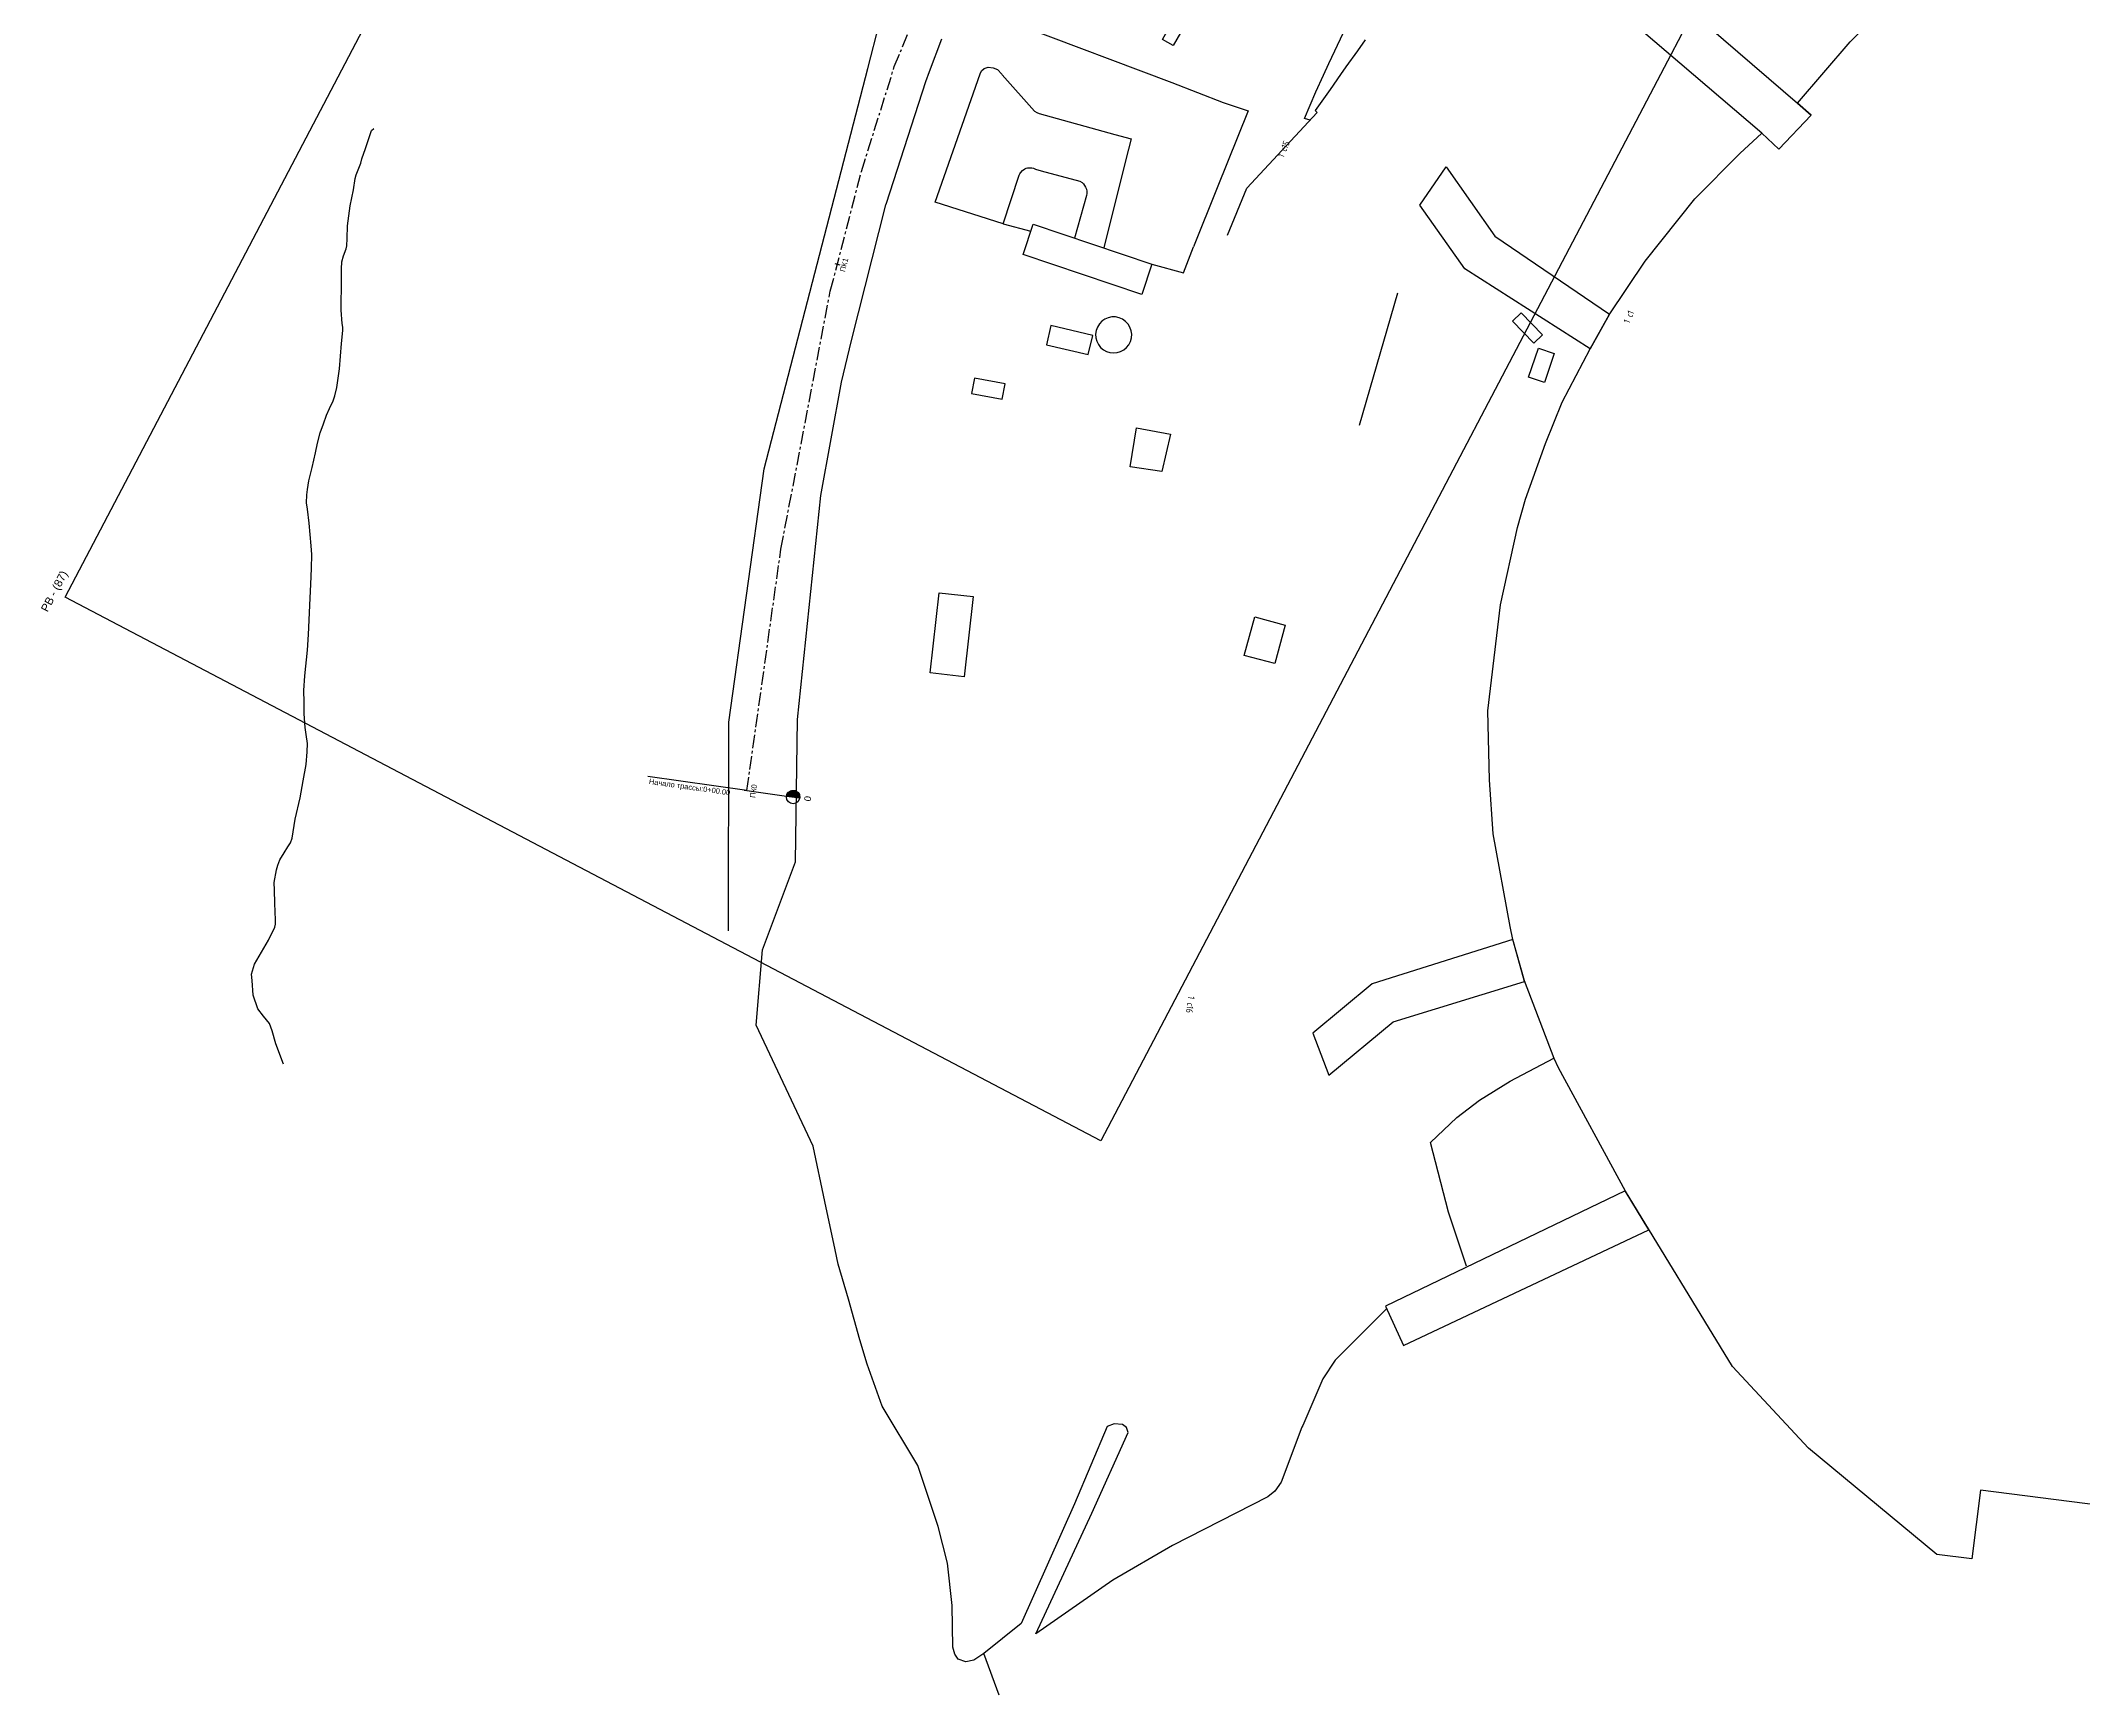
# Model space of a CAD drawing. Header units: metres. Extents: x 344448 to 345503, y 6651479 to 6652258.
# Drawn here: x 344447.8 to 344830.2, y 6651478.6 to 6651788.2 of the extents above; entities that cross this region are included whole.
import ezdxf

# ---------------------------------------------------------------- set-up
doc = ezdxf.new("R2010")
doc.units = ezdxf.units.M
doc.linetypes.add('осеваяX2', pattern=[4, 2.5, -0.5, 0.5, -0.5])
doc.layers.add('C3D-Рамка_вида', color=7, linetype='Continuous', plot=False)
doc.layers.add('C3D-Рамка_вида_метки', color=7, linetype='Continuous', plot=False)
for name, color, linetype in [('petr_building_addresses', 252, 'Continuous'), ('СЛОЙ_03_Здания_и_строения', 252, 'Continuous'), ('СЛОЙ_05_Элементы_зданий', 252, 'Continuous'), ('СЛОЙ_10_Границы_покрытий_', 252, 'Continuous'), ('СЛОЙ_14_Ограждения', 252, 'Continuous')]:
    doc.layers.add(name, color=color, linetype=linetype)
doc.layers.add('Трасса', color=1, linetype='осеваяX2', lineweight=30, plot=False)
doc.layers.add('Трасса.Метки', color=1, linetype='Continuous', lineweight=30, plot=False)
doc.styles.add('Ck_rus', font='isocpeur.ttf', dxfattribs={"width": 0.8, "height": 2.5})

msp = doc.modelspace()

# ---------------------------------------------------------------- linework, layer by layer
at = {"layer": 'C3D-Рамка_вида', "linetype": 'Continuous'}
msp.add_lwpolyline([(344452.35, 6651684.05), (344629.61, 6652021.87), (344823.54, 6651920.12), (344646.28, 6651582.3)], close=True, dxfattribs=at)
at = {"layer": 'СЛОЙ_03_Здания_и_строения', "linetype": 'Continuous'}
for points in [[(344892.5, 6651506.52), (344810.96, 6651516.95), (344809.32, 6651504.08), (344802.77, 6651504.89), (344778.76, 6651524.78), (344764.53, 6651540.06), (344744.49, 6651572.87), (344731.94, 6651596.01), (344731.12, 6651597.71), (344725.6, 6651612.25), (344723.39, 6651620.03), (344722.9, 6651622.44), (344719.7, 6651639.79), (344719.05, 6651649.9), (344718.73, 6651662.79), (344721.08, 6651682.62), (344724.26, 6651697.09), (344725.77, 6651702.42), (344729.49, 6651712.82), (344732.64, 6651720.6), (344737.87, 6651730.56), (344741.42, 6651736.93), (344748.19, 6651746.97), (344757.47, 6651758.63), (344765.91, 6651767.09), (344770.03, 6651770.9), (344773.16, 6651767.94), (344779.26, 6651774.26), (344776.71, 6651776.52), (344786.55, 6651788), (344796.8, 6651798.24)], [(344657.78, 6651788.47), (344660.75, 6651793.68), (344662.78, 6651792.52), (344659.8, 6651787.32), (344657.78, 6651788.47)], [(344633.61, 6651753.89), (344655.83, 6651746.39), (344653.93, 6651740.74), (344631.7, 6651748.24), (344633.61, 6651753.89)], [(344636.07, 6651731.32), (344643.89, 6651729.47), (344644.74, 6651733.08), (344636.92, 6651734.93), (344636.07, 6651731.32)], [(344727.32, 6651731.61), (344723.35, 6651735.72), (344724.98, 6651737.29), (344728.95, 6651733.19), (344727.32, 6651731.61)], [(344726.34, 6651725.26), (344728.2, 6651730.68), (344731.15, 6651729.67), (344729.29, 6651724.25), (344726.34, 6651725.26)], [(344622.06, 6651722.22), (344627.8, 6651721.13), (344628.34, 6651723.99), (344622.61, 6651725.08), (344622.06, 6651722.22)], [(344622.39, 6651684.18), (344620.7, 6651669.17), (344614.3, 6651669.89), (344616, 6651684.9), (344622.39, 6651684.18)], [(344680.78, 6651678.85), (344678.85, 6651671.63), (344673.12, 6651673.17), (344675.06, 6651680.39), (344680.78, 6651678.85)]]:
    msp.add_lwpolyline(points, dxfattribs=at)
at = {"layer": 'СЛОЙ_05_Элементы_зданий', "linetype": 'Continuous'}
for points in [[(344770.03, 6651770.9), (344732.08, 6651803.34), (344737.8, 6651810.03), (344776.71, 6651776.52), (344779.26, 6651774.26), (344773.16, 6651767.94), (344770.03, 6651770.9)], [(344737.87, 6651730.56), (344714.4, 6651745.5), (344705.97, 6651757.46), (344710.89, 6651764.64), (344720.03, 6651751.65), (344741.51, 6651737.07), (344737.87, 6651730.56)], [(344723.37, 6651620.01), (344697.08, 6651611.7), (344685.94, 6651602.48), (344688.97, 6651594.59), (344700.99, 6651604.57), (344725.59, 6651612.16), (344723.37, 6651620.01)], [(344744.39, 6651572.95), (344699.54, 6651551.35), (344702.9, 6651544), (344748.86, 6651565.67), (344744.39, 6651572.95)]]:
    msp.add_lwpolyline(points, dxfattribs=at)
at = {"layer": 'СЛОЙ_10_Границы_покрытий_', "linetype": 'Continuous'}
for p, q in [((344627.98, 6651753.97), (344633.16, 6651752.56)), ((344627.24, 6651478.57), (344624.33, 6651486.35))]:
    msp.add_line(p, q, dxfattribs=at)
for points in [[(344699.74, 6651550.87), (344690.11, 6651541.29), (344687.79, 6651537.8), (344684.08, 6651529.07), (344683.9, 6651528.74), (344680.02, 6651518.45), (344678.83, 6651516.72), (344677.54, 6651515.67), (344659.66, 6651506.59), (344648.5, 6651500.11), (344634.11, 6651490.04), (344644.59, 6651512.63), (344651.38, 6651527.75), (344651.08, 6651528.69), (344650.33, 6651529.24), (344648.78, 6651529.34), (344647.42, 6651528.86), (344641.35, 6651514.37), (344631.33, 6651491.98), (344624.33, 6651486.35), (344622.47, 6651485.14), (344621.01, 6651484.79), (344619.57, 6651485.28), (344618.92, 6651486.25), (344618.57, 6651487.58), (344618.44, 6651495.32), (344617.54, 6651503.3), (344615.84, 6651510.14), (344611.99, 6651521.55), (344605.35, 6651532.64), (344602.5, 6651540.54), (344601.15, 6651545.09), (344599.02, 6651552.68), (344597.1, 6651559.26), (344596.51, 6651561.94), (344594.6, 6651570.99), (344592.43, 6651581.29), (344581.72, 6651603.94), (344582.91, 6651618.06), (344589.12, 6651634.53), (344589.5, 6651661.15), (344593.82, 6651703.12), (344597.74, 6651724.33), (344599.57, 6651732.11), (344606.03, 6651757.53), (344606.12, 6651757.85), (344613.5, 6651780.62), (344614.2, 6651782.47), (344616.48, 6651788.57)], [(344631.04, 6651791.12), (344659.53, 6651780.42), (344669.14, 6651776.66), (344673.83, 6651775.13), (344668.03, 6651760.71), (344663.59, 6651749.63)], [(344685.48, 6651773.36), (344684.42, 6651773.66), (344686.5, 6651778.67), (344687.92, 6651781.77), (344688.92, 6651783.94), (344691.67, 6651789.79)], [(344695.75, 6651788.41), (344694.31, 6651786.36), (344692.14, 6651783.36), (344691.13, 6651781.9), (344689.22, 6651779.07), (344686.4, 6651775.16), (344686.79, 6651774.76)], [(344627.98, 6651753.97), (344615.22, 6651757.98), (344623.66, 6651782.04), (344623.95, 6651782.58), (344624.4, 6651783.01), (344625.14, 6651783.26), (344626.12, 6651783.18), (344626.94, 6651782.81), (344627.72, 6651781.94), (344627.8, 6651781.85), (344633.82, 6651775.07), (344634.29, 6651774.76), (344634.74, 6651774.6), (344648.91, 6651770.68), (344651.93, 6651769.87), (344650.94, 6651766), (344646.83, 6651749.43)], [(344669.96, 6651751.82), (344673.59, 6651760.64), (344686.79, 6651774.76)], [(344487.55, 6651609.58), (344487.37, 6651612.3), (344487.28, 6651613.5), (344487.81, 6651615.36), (344490.43, 6651619.89), (344491.66, 6651622.3), (344491.73, 6651622.86), (344491.75, 6651623.67), (344491.69, 6651625.18), (344491.64, 6651626.82), (344491.54, 6651629.26), (344491.52, 6651630.69), (344491.96, 6651633.06), (344492.21, 6651633.93), (344492.59, 6651634.92), (344493.36, 6651636.22), (344494.09, 6651637.36), (344494.54, 6651638.1), (344494.85, 6651638.96), (344495.45, 6651642.5), (344496.35, 6651646.49), (344496.95, 6651649.69), (344497.47, 6651652.73), (344497.66, 6651655.11), (344497.75, 6651656.68), (344497.47, 6651658.39), (344497.28, 6651659.66), (344497.14, 6651662.22), (344497.1, 6651664.43), (344497.09, 6651666.61), (344497.26, 6651669.37), (344497.77, 6651674.16), (344497.94, 6651677.09), (344498.25, 6651683.87), (344498.38, 6651686.54), (344498.51, 6651689.44), (344498.54, 6651692.06), (344498.43, 6651693.7), (344498.06, 6651697.94), (344497.75, 6651700.52), (344497.58, 6651701.73), (344497.59, 6651703.24), (344497.76, 6651704.25), (344497.99, 6651705.88), (344498.6, 6651708.35), (344499.22, 6651711.1), (344499.6, 6651712.87), (344500.09, 6651714.82), (344500.73, 6651716.51), (344501.3, 6651718.16), (344501.84, 6651719.37), (344502.57, 6651720.82), (344502.85, 6651721.74), (344503.26, 6651723.29), (344503.72, 6651726.79), (344504.13, 6651731.58), (344504.39, 6651734.01), (344504.35, 6651734.61), (344504.22, 6651735.32), (344504.07, 6651737.79), (344504.11, 6651743.53), (344504.11, 6651745.53), (344504.2, 6651746.84), (344504.47, 6651747.96), (344504.99, 6651749.26), (344505.12, 6651749.81), (344505.14, 6651751.2), (344505.25, 6651753.57), (344505.73, 6651757.31), (344506.34, 6651760.29), (344506.68, 6651762.42), (344506.87, 6651763.11), (344507.72, 6651765.29), (344507.93, 6651766.11), (344508.59, 6651768.03), (344509.34, 6651770.31), (344509.7, 6651771.42), (344510.16, 6651771.8)], [(344627.98, 6651753.97), (344631, 6651763.09), (344631.1, 6651763.32), (344631.23, 6651763.51), (344631.62, 6651763.92), (344632.02, 6651764.23), (344632.28, 6651764.35), (344632.56, 6651764.42), (344632.8, 6651764.45), (344633.11, 6651764.45), (344633.37, 6651764.42), (344633.63, 6651764.35), (344634.04, 6651764.2), (344635.09, 6651763.9), (344642.36, 6651761.95), (344642.74, 6651761.67), (344643.02, 6651761.41), (344643.23, 6651761.1), (344643.42, 6651760.79), (344643.57, 6651760.41), (344643.64, 6651760.05), (344643.64, 6651759.64), (344643.56, 6651759.25), (344641.32, 6651751.29)], [(344655.83, 6651746.39), (344661.75, 6651744.8), (344663.59, 6651749.63)], [(344645.29, 6651733.31), (344645.33, 6651732.63), (344645.5, 6651731.98), (344645.8, 6651731.37), (344646.21, 6651730.83), (344646.73, 6651730.39), (344647.32, 6651730.06), (344647.96, 6651729.85), (344648.64, 6651729.78), (344649.31, 6651729.84), (344649.96, 6651730.04), (344650.56, 6651730.36), (344651.08, 6651730.8), (344651.5, 6651731.33), (344651.81, 6651731.93), (344651.99, 6651732.59), (344652.04, 6651733.27), (344651.95, 6651733.95), (344651.72, 6651734.6), (344651.36, 6651735.19), (344650.89, 6651735.7), (344650.33, 6651736.1), (344649.7, 6651736.37), (344649.03, 6651736.52), (344648.34, 6651736.52), (344647.66, 6651736.38), (344647.03, 6651736.11), (344646.46, 6651735.72), (344645.99, 6651735.22), (344645.63, 6651734.64), (344645.39, 6651733.99), (344645.29, 6651733.31)], [(344652.96, 6651715.75), (344659.31, 6651714.56), (344657.71, 6651707.61), (344651.75, 6651708.47), (344652.96, 6651715.75)], [(344493.23, 6651596.68), (344491.82, 6651600.47), (344491.11, 6651602.89), (344490.66, 6651604.27), (344489.49, 6651605.65), (344488.43, 6651607.03), (344487.55, 6651609.58)], [(344714.73, 6651558.87), (344711.34, 6651568.98), (344707.98, 6651582.03), (344712.9, 6651586.66), (344717.18, 6651589.95), (344722.87, 6651593.49), (344731.09, 6651597.78)]]:
    msp.add_lwpolyline(points, dxfattribs=at)
at = {"layer": 'СЛОЙ_14_Ограждения', "linetype": 'Continuous'}
msp.add_line((344694.67, 6651716.27), (344701.85, 6651741.04), dxfattribs=at)
msp.add_lwpolyline([(344576.55, 6651621.61), (344576.65, 6651660.68), (344583.24, 6651708.07), (344602.64, 6651783), (344604.85, 6651791.51), (344608.74, 6651800.77), (344619.45, 6651822.82), (344633.62, 6651848.07), (344659.7, 6651884.6), (344681.88, 6651908.64), (344683.03, 6651907.79), (344686.04, 6651904.6)], dxfattribs=at)
at = {"layer": 'Трасса'}
for p, q in [((344607.6, 6651783.38), (344616.85, 6651805.63)), ((344601.46, 6651763.77), (344607.6, 6651783.38)), ((344595.62, 6651741.38), (344601.46, 6651763.77)), ((344586.38, 6651693.07), (344595.62, 6651741.38)), ((344580, 6651647.89), (344586.38, 6651693.07))]:
    msp.add_line(p, q, dxfattribs=at)
at = {"layer": 'Трасса.Метки'}
for p, q in [((344596.45, 6651746.53), (344597.42, 6651746.27)), ((344579.5, 6651647.96), (344580.49, 6651647.82)), ((344580, 6651647.89), (344587.42, 6651646.84)), ((344587.42, 6651646.84), (344589.9, 6651646.5))]:
    msp.add_line(p, q, dxfattribs=at)
at = {"layer": 'Трасса.Метки', "linetype": 'Continuous'}
msp.add_line((344580, 6651647.89), (344561.43, 6651650.51), dxfattribs=at)
at = {"layer": 'Трасса.Метки'}
msp.add_circle((344588.66, 6651646.67), 1.25, dxfattribs=at)

# ---------------------------------------------------------------- texts
at = {"layer": 'C3D-Рамка_вида_метки', "linetype": 'Continuous', "char_height": 1.5, "attachment_point": 1, "rotation": 62.3137, "style": 'Ck_rus'}
for s, insert, width in [('\\fArial|b0|i0|c1|p34;\\W1.0000000000;\\T1.0000000000;\\o\\l\\k- (87)', (344449.25, 6651684.79), 5.0025), ('\\fArial|b0|i0|c1|p34;\\W1.0000000000;\\T1.0000000000;\\o\\l\\kРВ', (344447.75, 6651681.87), 2.793)]:
    msp.add_mtext(s, dxfattribs=dict(at, insert=insert, width=width))
at = {"layer": 'petr_building_addresses', "linetype": 'Continuous', "char_height": 1.25, "attachment_point": 7, "style": 'Ck_rus'}
for s, insert, rotation in [('1 с15', (344680.47, 6651766.24), 67.4435), ('1 с1', (344745.22, 6651735.2), 67.4435), ('1 с16', (344662.62, 6651609.47), 261.9647)]:
    msp.add_mtext(s, dxfattribs=dict(at, insert=insert, rotation=rotation))
at = {"layer": 'Трасса.Метки', "linetype": 'Continuous', "attachment_point": 1, "style": 'Ck_rus'}
for s, insert, char_height, width, rotation in [('\\fArial|b0|i0|c1|p34;\\W1.0000000000;\\T1.0000000000;\\o\\l\\kПК', (344597.38, 6651745.13), 1, 1.816, 75.401), ('\\fArial|b0|i0|c1|p34;\\W1.0000000000;\\T1.0000000000;\\o\\l\\k1', (344597.84, 6651746.93), 1, 0.776, 75.401), ('\\fArial|b0|i0|c1|p34;\\W1.0000000000;\\T1.0000000000;\\o\\l\\kНачало трассы:0+00.00', (344561.75, 6651650.11), 1, 15.327, 351.9647), ('\\fArial|b0|i0|c1|p34;\\W1.0000000000;\\T1.0000000000;\\o\\l\\kПК', (344580.56, 6651646.59), 1, 1.816, 81.9647), ('\\fArial|b0|i0|c1|p34;\\W1.0000000000;\\T1.0000000000;\\o\\l\\k0', (344580.81, 6651648.34), 1, 0.776, 81.9647), ('\\fArial|b0|i0|c1|p34;\\W1.0000000000;\\T1.0000000000;\\o\\l\\k0', (344590.7, 6651645.97), 1.25, 0.97, 81.9647)]:
    msp.add_mtext(s, dxfattribs=dict(at, insert=insert, char_height=char_height, width=width, rotation=rotation))

# ---------------------------------------------------------------- meshes
at = {"layer": 'Трасса.Метки', "linetype": 'Continuous'}
mesh = msp.add_polyface(dxfattribs=at)
corners = [(344589.9, 6651646.5), (344589.91, 6651646.71), (344589.88, 6651646.5), (344589.91, 6651646.71), (344589.88, 6651646.93), (344589.82, 6651646.51), (344589.91, 6651646.71), (344589.88, 6651646.5), (344589.82, 6651646.51), (344589.88, 6651646.93), (344589.82, 6651647.14), (344589.73, 6651646.52), (344589.88, 6651646.93), (344589.82, 6651646.51), (344589.73, 6651646.52), (344589.82, 6651647.14), (344589.72, 6651647.33), (344589.61, 6651646.54), (344589.82, 6651647.14), (344589.73, 6651646.52), (344589.61, 6651646.54), (344589.72, 6651647.33), (344589.59, 6651647.51), (344589.46, 6651646.56), (344589.72, 6651647.33), (344589.61, 6651646.54), (344589.46, 6651646.56), (344589.59, 6651647.51), (344589.43, 6651647.65), (344589.28, 6651646.58), (344589.59, 6651647.51), (344589.46, 6651646.56), (344589.28, 6651646.58), (344589.43, 6651647.65), (344589.25, 6651647.77), (344589.08, 6651646.61), (344589.43, 6651647.65), (344589.28, 6651646.58), (344589.08, 6651646.61), (344589.25, 6651647.77), (344589.05, 6651647.86), (344588.88, 6651646.64), (344589.25, 6651647.77), (344589.08, 6651646.61), (344588.88, 6651646.64), (344589.05, 6651647.86), (344588.84, 6651647.91), (344588.66, 6651646.67), (344589.05, 6651647.86), (344588.88, 6651646.64), (344588.66, 6651646.67), (344588.84, 6651647.91), (344588.62, 6651647.92), (344588.45, 6651646.7), (344588.84, 6651647.91), (344588.66, 6651646.67), (344588.45, 6651646.7), (344588.62, 6651647.92), (344588.4, 6651647.89), (344588.24, 6651646.73), (344588.62, 6651647.92), (344588.45, 6651646.7), (344588.24, 6651646.73), (344588.4, 6651647.89), (344588.19, 6651647.83), (344588.04, 6651646.76), (344588.4, 6651647.89), (344588.24, 6651646.73), (344588.04, 6651646.76), (344588.19, 6651647.83), (344588, 6651647.73), (344587.87, 6651646.78), (344588.19, 6651647.83), (344588.04, 6651646.76), (344587.87, 6651646.78), (344588, 6651647.73), (344587.83, 6651647.6), (344587.71, 6651646.8), (344588, 6651647.73), (344587.87, 6651646.78), (344587.71, 6651646.8), (344587.83, 6651647.6), (344587.68, 6651647.44), (344587.59, 6651646.82), (344587.83, 6651647.6), (344587.71, 6651646.8), (344587.59, 6651646.82), (344587.68, 6651647.44), (344587.56, 6651647.26), (344587.5, 6651646.83), (344587.68, 6651647.44), (344587.59, 6651646.82), (344587.5, 6651646.83), (344587.47, 6651647.06), (344587.44, 6651646.84), (344587.42, 6651646.84), (344587.56, 6651647.26), (344587.47, 6651647.06), (344587.44, 6651646.84), (344587.56, 6651647.26), (344587.5, 6651646.83), (344587.44, 6651646.84)]
mesh.append_faces([[corners[k] for k in face] for face in [(93, 94, 95)]], dxfattribs={"vtx0": -1})
mesh.append_faces([[corners[k] for k in face] for face in [(3, 5, 4), (9, 11, 10), (15, 17, 16), (21, 23, 22), (27, 29, 28), (33, 35, 34), (39, 41, 40), (45, 47, 46), (51, 53, 52), (57, 59, 58), (63, 65, 64), (69, 71, 70), (75, 77, 76), (81, 83, 82), (87, 89, 88), (96, 98, 97)]], dxfattribs={"vtx0": -1, "vtx1": -1})
mesh.append_faces([[corners[k] for k in face] for face in [(6, 7, 8), (12, 13, 14), (18, 19, 20), (24, 25, 26), (30, 31, 32), (36, 37, 38), (42, 43, 44), (48, 49, 50), (54, 55, 56), (60, 61, 62), (66, 67, 68), (72, 73, 74), (78, 79, 80), (84, 85, 86), (90, 91, 92), (99, 100, 101)]], dxfattribs={"vtx0": -1, "vtx2": -1})
mesh.append_faces([[corners[k] for k in face] for face in [(0, 2, 1)]], dxfattribs={"vtx1": -1})

doc.saveas('drawing.dxf')
